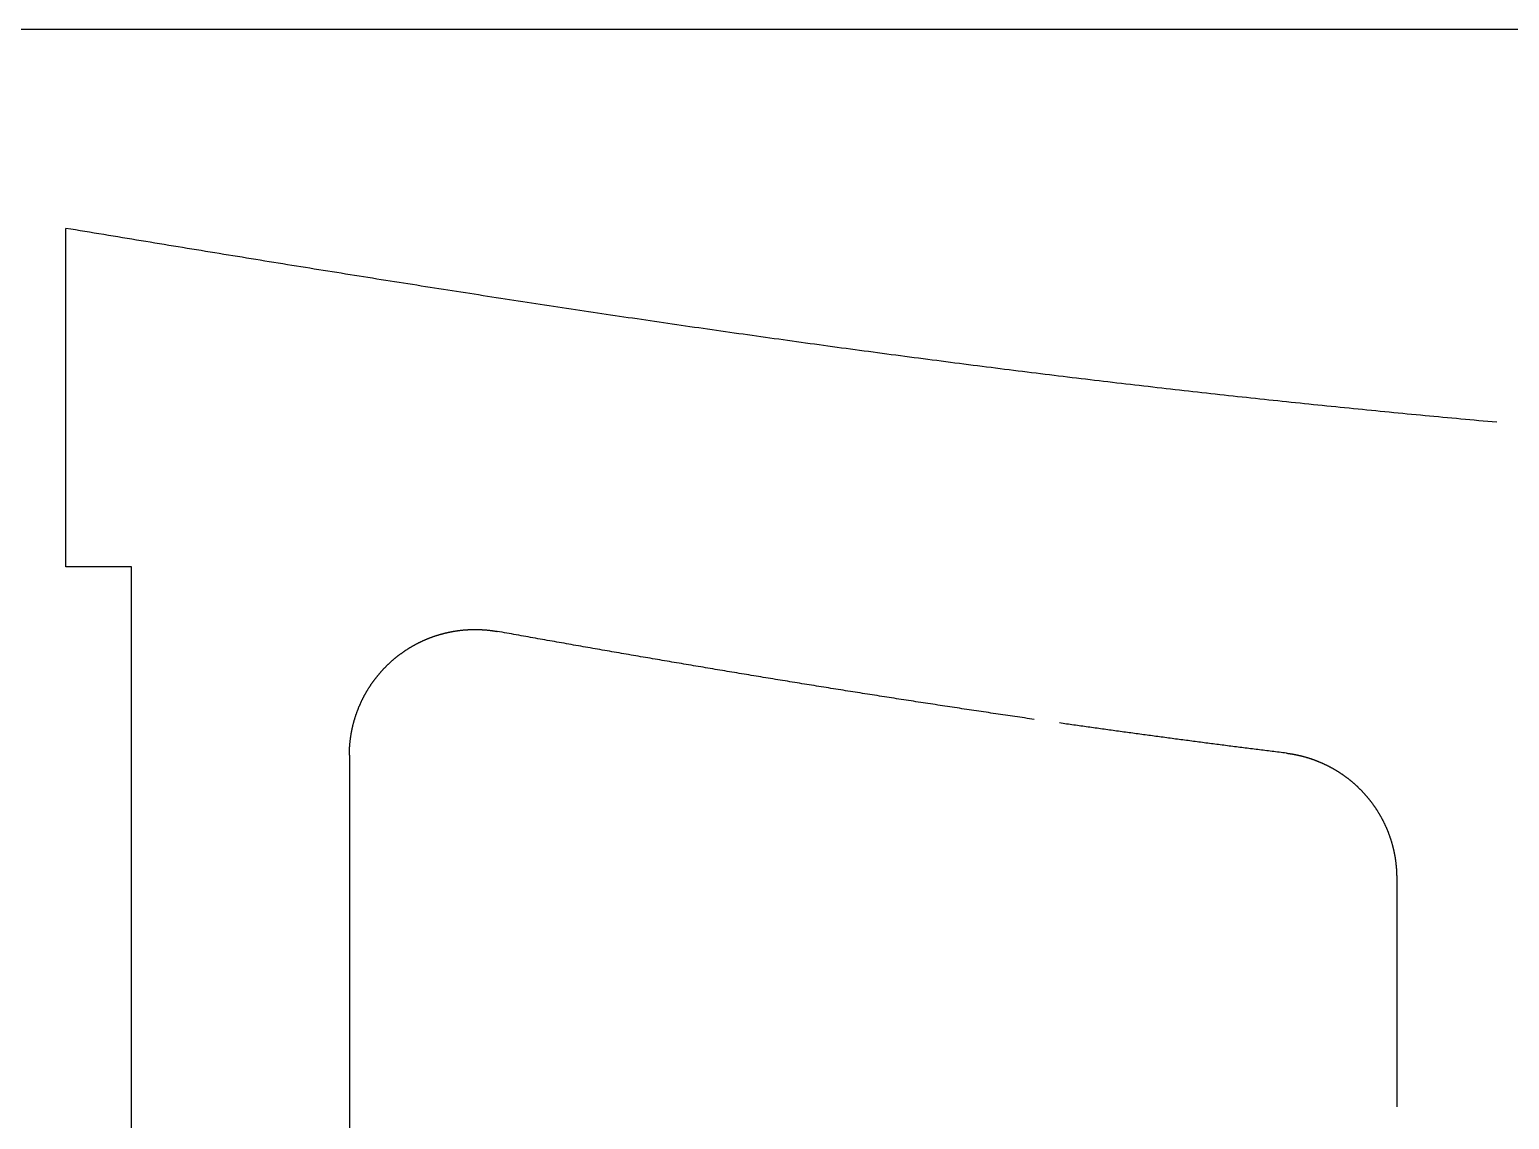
# Model space of a CAD drawing. Extents: x -234 to 666, y 203 to 303.
# Drawn here: x 211.3 to 269.4, y 260.6 to 303.5 of the extents above; entities that cross this region are included whole.
import ezdxf

# ---------------------------------------------------------------- set-up
doc = ezdxf.new("R2010")
doc.units = 0
doc.layers.get('0').update_dxf_attribs({"linetype": 'CONTINUOUS'})
doc.layers.add('90X10', color=1, linetype='CONTINUOUS')

msp = doc.modelspace()

# ---------------------------------------------------------------- linework, layer by layer
for p, q in [((212.6936, 282.36552), (212.6936, 295.67155)), ((215.26737, 282.36552), (212.6936, 282.36552)), ((215.26737, 231.61152), (215.26737, 282.36552)), ((223.8369, 274.95926), (223.8369, 229.01778)), ((265.01156, 270.13098), (265.01156, 261.13098))]:
    msp.add_line(p, q)
for points in [[(268.944, 288.047, 0), (268.768, 288.063, 0), (268.591, 288.078, 0), (268.415, 288.094, 0), (268.239, 288.11, 0), (268.062, 288.126, 0), (267.886, 288.142, 0), (267.71, 288.158, 0), (267.534, 288.174, 0), (267.357, 288.19, 0), (267.181, 288.207, 0), (267.005, 288.223, 0), (266.829, 288.239, 0), (266.653, 288.256, 0), (266.477, 288.272, 0), (266.301, 288.289, 0), (266.125, 288.305, 0), (265.95, 288.322, 0), (265.774, 288.338, 0), (265.598, 288.355, 0), (265.422, 288.372, 0), (265.247, 288.389, 0), (265.071, 288.406, 0), (264.895, 288.423, 0), (264.72, 288.44, 0), (264.544, 288.457, 0), (264.368, 288.474, 0), (264.193, 288.491, 0), (264.017, 288.508, 0), (263.842, 288.526, 0), (263.666, 288.543, 0), (263.491, 288.561, 0), (263.315, 288.578, 0), (263.14, 288.596, 0), (262.964, 288.613, 0), (262.789, 288.631, 0), (262.613, 288.649, 0), (262.438, 288.667, 0), (262.263, 288.684, 0), (262.087, 288.702, 0), (261.912, 288.72, 0), (261.737, 288.738, 0), (261.561, 288.756, 0), (261.386, 288.775, 0), (261.21, 288.793, 0), (261.035, 288.811, 0), (260.86, 288.829, 0), (260.684, 288.848, 0), (260.509, 288.866, 0), (260.334, 288.885, 0), (260.158, 288.903, 0), (259.983, 288.922, 0), (259.808, 288.941, 0), (259.632, 288.959, 0), (259.457, 288.978, 0), (259.282, 288.997, 0), (259.106, 289.016, 0), (258.931, 289.035, 0), (258.756, 289.054, 0), (258.58, 289.073, 0), (258.405, 289.092, 0), (258.229, 289.111, 0), (258.054, 289.131, 0), (257.879, 289.15, 0), (257.703, 289.169, 0), (257.528, 289.189, 0), (257.352, 289.208, 0), (257.177, 289.228, 0), (257.001, 289.248, 0), (256.826, 289.267, 0), (256.65, 289.287, 0), (256.474, 289.307, 0), (256.299, 289.327, 0), (256.123, 289.347, 0), (255.947, 289.367, 0), (255.772, 289.387, 0), (255.596, 289.407, 0), (255.42, 289.427, 0), (255.244, 289.448, 0), (255.069, 289.468, 0), (254.893, 289.488, 0), (254.717, 289.509, 0), (254.541, 289.529, 0), (254.365, 289.55, 0), (254.189, 289.57, 0), (254.013, 289.591, 0), (253.837, 289.612, 0), (253.661, 289.633, 0), (253.485, 289.654, 0), (253.308, 289.674, 0), (253.132, 289.695, 0), (252.956, 289.717, 0), (252.78, 289.738, 0), (252.603, 289.759, 0), (252.427, 289.78, 0), (252.25, 289.801, 0), (252.074, 289.823, 0), (251.897, 289.844, 0), (251.721, 289.866, 0), (251.544, 289.887, 0), (251.367, 289.909, 0), (251.19, 289.931, 0), (251.014, 289.952, 0), (250.837, 289.974, 0), (250.66, 289.996, 0), (250.483, 290.018, 0), (250.306, 290.04, 0), (250.129, 290.062, 0), (249.951, 290.084, 0), (249.774, 290.106, 0), (249.597, 290.128, 0), (249.42, 290.151, 0), (249.242, 290.173, 0), (249.065, 290.196, 0), (248.887, 290.218, 0), (248.709, 290.241, 0), (248.532, 290.263, 0), (248.354, 290.286, 0), (248.176, 290.309, 0), (247.998, 290.331, 0), (247.82, 290.354, 0), (247.642, 290.377, 0), (247.464, 290.4, 0), (247.286, 290.423, 0), (247.107, 290.446, 0), (246.929, 290.47, 0), (246.75, 290.493, 0), (246.572, 290.516, 0), (246.393, 290.54, 0), (246.214, 290.563, 0), (246.036, 290.587, 0), (245.857, 290.61, 0), (245.678, 290.634, 0), (245.499, 290.658, 0), (245.32, 290.681, 0), (245.141, 290.705, 0), (244.962, 290.729, 0), (244.784, 290.753, 0), (244.605, 290.777, 0), (244.427, 290.8, 0), (244.249, 290.824, 0), (244.071, 290.848, 0), (243.893, 290.872, 0), (243.716, 290.896, 0), (243.538, 290.92, 0), (243.361, 290.944, 0), (243.184, 290.968, 0), (243.007, 290.993, 0), (242.83, 291.017, 0), (242.653, 291.041, 0), (242.476, 291.065, 0), (242.3, 291.089, 0), (242.123, 291.114, 0), (241.947, 291.138, 0), (241.771, 291.162, 0), (241.595, 291.187, 0), (241.419, 291.211, 0), (241.243, 291.235, 0), (241.067, 291.26, 0), (240.892, 291.284, 0), (240.716, 291.309, 0), (240.541, 291.333, 0), (240.366, 291.358, 0), (240.191, 291.382, 0), (240.016, 291.407, 0), (239.841, 291.432, 0), (239.666, 291.456, 0), (239.491, 291.481, 0), (239.316, 291.506, 0), (239.142, 291.531, 0), (238.967, 291.555, 0), (238.793, 291.58, 0), (238.618, 291.605, 0), (238.444, 291.63, 0), (238.27, 291.655, 0), (238.096, 291.68, 0), (237.922, 291.705, 0), (237.748, 291.73, 0), (237.574, 291.755, 0), (237.4, 291.78, 0), (237.226, 291.805, 0), (237.052, 291.831, 0), (236.879, 291.856, 0), (236.705, 291.881, 0), (236.532, 291.906, 0), (236.358, 291.932, 0), (236.185, 291.957, 0), (236.011, 291.982, 0), (235.838, 292.008, 0), (235.665, 292.033, 0), (235.491, 292.059, 0), (235.318, 292.084, 0), (235.145, 292.11, 0), (234.972, 292.135, 0), (234.799, 292.161, 0), (234.626, 292.186, 0), (234.453, 292.212, 0), (234.28, 292.238, 0), (234.107, 292.264, 0), (233.934, 292.289, 0), (233.761, 292.315, 0), (233.588, 292.341, 0), (233.415, 292.367, 0), (233.242, 292.393, 0), (233.069, 292.419, 0), (232.896, 292.445, 0), (232.723, 292.471, 0), (232.551, 292.497, 0), (232.378, 292.523, 0), (232.205, 292.549, 0), (232.032, 292.575, 0), (231.859, 292.602, 0), (231.686, 292.628, 0), (231.513, 292.654, 0), (231.34, 292.68, 0), (231.167, 292.707, 0), (230.995, 292.733, 0), (230.822, 292.76, 0), (230.649, 292.786, 0), (230.476, 292.813, 0), (230.303, 292.839, 0), (230.13, 292.866, 0), (229.957, 292.892, 0), (229.784, 292.919, 0), (229.61, 292.946, 0), (229.437, 292.972, 0), (229.264, 292.999, 0), (229.091, 293.026, 0), (228.918, 293.053, 0), (228.744, 293.08, 0), (228.571, 293.107, 0), (228.397, 293.134, 0), (228.224, 293.161, 0), (228.051, 293.188, 0), (227.877, 293.215, 0), (227.703, 293.242, 0), (227.53, 293.269, 0), (227.356, 293.296, 0), (227.182, 293.324, 0), (227.008, 293.351, 0), (226.834, 293.378, 0), (226.66, 293.405, 0), (226.486, 293.433, 0), (226.312, 293.46, 0), (226.138, 293.488, 0), (225.964, 293.515, 0), (225.789, 293.543, 0), (225.615, 293.57, 0), (225.44, 293.598, 0), (225.266, 293.626, 0), (225.091, 293.653, 0), (224.916, 293.681, 0), (224.741, 293.709, 0), (224.566, 293.737, 0), (224.391, 293.765, 0), (224.216, 293.793, 0), (224.04, 293.821, 0), (223.865, 293.849, 0), (223.69, 293.877, 0), (223.514, 293.905, 0), (223.338, 293.933, 0), (223.162, 293.961, 0), (222.986, 293.989, 0), (222.81, 294.018, 0), (222.634, 294.046, 0), (222.458, 294.074, 0), (222.281, 294.103, 0), (222.105, 294.131, 0), (221.928, 294.16, 0), (221.751, 294.188, 0), (221.574, 294.217, 0), (221.397, 294.245, 0), (221.22, 294.274, 0), (221.042, 294.303, 0), (220.865, 294.331, 0), (220.687, 294.36, 0), (220.509, 294.389, 0), (220.331, 294.418, 0), (220.153, 294.447, 0), (219.975, 294.476, 0), (219.797, 294.505, 0), (219.618, 294.534, 0), (219.439, 294.563, 0), (219.26, 294.592, 0), (219.081, 294.621, 0), (218.902, 294.65, 0), (218.723, 294.68, 0), (218.543, 294.709, 0), (218.363, 294.738, 0), (218.183, 294.768, 0), (218.003, 294.797, 0), (217.823, 294.827, 0), (217.643, 294.856, 0), (217.462, 294.886, 0), (217.281, 294.915, 0), (217.1, 294.945, 0), (216.919, 294.975, 0), (216.737, 295.005, 0), (216.556, 295.034, 0), (216.374, 295.064, 0), (216.192, 295.094, 0), (216.01, 295.124, 0), (215.828, 295.154, 0), (215.645, 295.184, 0), (215.462, 295.214, 0), (215.279, 295.244, 0), (215.096, 295.275, 0), (214.912, 295.305, 0), (214.729, 295.335, 0), (214.545, 295.366, 0), (214.361, 295.396, 0), (214.176, 295.426, 0), (213.992, 295.457, 0), (213.807, 295.487, 0), (213.622, 295.518, 0), (213.437, 295.549, 0), (213.251, 295.579, 0), (213.066, 295.61, 0), (212.88, 295.641, 0), (212.694, 295.672, 0)], [(223.837, 274.959, 0), (223.837, 274.976, 0), (223.837, 274.993, 0), (223.837, 275.01, 0), (223.837, 275.027, 0), (223.838, 275.044, 0), (223.838, 275.061, 0), (223.838, 275.078, 0), (223.839, 275.095, 0), (223.839, 275.112, 0), (223.84, 275.129, 0), (223.84, 275.145, 0), (223.841, 275.162, 0), (223.842, 275.179, 0), (223.843, 275.196, 0), (223.843, 275.213, 0), (223.844, 275.23, 0), (223.845, 275.247, 0), (223.846, 275.264, 0), (223.847, 275.281, 0), (223.848, 275.297, 0), (223.85, 275.314, 0), (223.851, 275.331, 0), (223.852, 275.348, 0), (223.854, 275.365, 0), (223.855, 275.382, 0), (223.856, 275.399, 0), (223.858, 275.415, 0), (223.86, 275.432, 0), (223.861, 275.449, 0), (223.863, 275.466, 0), (223.865, 275.483, 0), (223.867, 275.499, 0), (223.868, 275.516, 0), (223.87, 275.533, 0), (223.872, 275.55, 0), (223.874, 275.566, 0), (223.876, 275.583, 0), (223.879, 275.6, 0), (223.881, 275.617, 0), (223.883, 275.633, 0), (223.885, 275.65, 0), (223.888, 275.667, 0), (223.89, 275.683, 0), (223.893, 275.7, 0), (223.895, 275.717, 0), (223.898, 275.734, 0), (223.901, 275.75, 0), (223.903, 275.767, 0), (223.906, 275.783, 0), (223.909, 275.8, 0), (223.912, 275.817, 0), (223.915, 275.833, 0), (223.918, 275.85, 0), (223.921, 275.867, 0), (223.924, 275.883, 0), (223.927, 275.9, 0), (223.93, 275.916, 0), (223.934, 275.933, 0), (223.937, 275.949, 0), (223.941, 275.966, 0), (223.944, 275.982, 0), (223.948, 275.999, 0), (223.951, 276.015, 0), (223.955, 276.032, 0), (223.958, 276.048, 0), (223.962, 276.065, 0), (223.966, 276.081, 0), (223.97, 276.098, 0), (223.974, 276.114, 0), (223.978, 276.13, 0), (223.982, 276.147, 0), (223.986, 276.163, 0), (223.99, 276.179, 0), (223.994, 276.196, 0), (223.998, 276.212, 0), (224.003, 276.228, 0), (224.007, 276.245, 0), (224.012, 276.261, 0), (224.016, 276.277, 0), (224.021, 276.294, 0), (224.025, 276.31, 0), (224.03, 276.326, 0), (224.034, 276.342, 0), (224.039, 276.359, 0), (224.044, 276.375, 0), (224.049, 276.391, 0), (224.054, 276.407, 0), (224.059, 276.423, 0), (224.064, 276.439, 0), (224.069, 276.455, 0), (224.074, 276.472, 0), (224.079, 276.488, 0), (224.085, 276.504, 0), (224.09, 276.52, 0), (224.095, 276.536, 0), (224.101, 276.552, 0), (224.106, 276.568, 0), (224.112, 276.584, 0), (224.117, 276.6, 0), (224.123, 276.616, 0), (224.129, 276.632, 0), (224.134, 276.647, 0), (224.14, 276.663, 0), (224.146, 276.679, 0), (224.152, 276.695, 0), (224.158, 276.711, 0), (224.164, 276.727, 0), (224.17, 276.743, 0), (224.176, 276.758, 0), (224.182, 276.774, 0), (224.189, 276.79, 0), (224.195, 276.806, 0), (224.201, 276.821, 0), (224.208, 276.837, 0), (224.214, 276.853, 0), (224.221, 276.868, 0), (224.227, 276.884, 0), (224.234, 276.899, 0), (224.241, 276.915, 0), (224.247, 276.931, 0), (224.254, 276.946, 0), (224.261, 276.962, 0), (224.268, 276.977, 0), (224.275, 276.992, 0), (224.282, 277.008, 0), (224.289, 277.023, 0), (224.296, 277.039, 0), (224.303, 277.054, 0), (224.31, 277.069, 0), (224.317, 277.085, 0), (224.325, 277.1, 0), (224.332, 277.115, 0), (224.339, 277.13, 0), (224.347, 277.145, 0), (224.354, 277.16, 0), (224.362, 277.176, 0), (224.37, 277.191, 0), (224.377, 277.206, 0), (224.385, 277.221, 0), (224.393, 277.236, 0), (224.401, 277.251, 0), (224.408, 277.266, 0), (224.416, 277.281, 0), (224.424, 277.296, 0), (224.432, 277.31, 0), (224.44, 277.325, 0), (224.448, 277.34, 0), (224.457, 277.355, 0), (224.465, 277.37, 0), (224.473, 277.384, 0), (224.481, 277.399, 0), (224.49, 277.414, 0), (224.498, 277.428, 0), (224.507, 277.443, 0), (224.515, 277.457, 0), (224.524, 277.472, 0), (224.532, 277.487, 0), (224.541, 277.501, 0), (224.55, 277.515, 0), (224.558, 277.53, 0), (224.567, 277.544, 0), (224.576, 277.559, 0), (224.585, 277.573, 0), (224.594, 277.587, 0), (224.603, 277.602, 0), (224.612, 277.616, 0), (224.621, 277.63, 0), (224.63, 277.644, 0), (224.639, 277.658, 0), (224.649, 277.672, 0), (224.658, 277.686, 0), (224.667, 277.701, 0), (224.677, 277.715, 0), (224.686, 277.729, 0), (224.696, 277.742, 0), (224.705, 277.756, 0), (224.715, 277.77, 0), (224.724, 277.784, 0), (224.734, 277.798, 0), (224.744, 277.812, 0), (224.753, 277.826, 0), (224.763, 277.839, 0), (224.773, 277.853, 0), (224.783, 277.867, 0), (224.793, 277.88, 0), (224.803, 277.894, 0), (224.813, 277.907, 0), (224.823, 277.921, 0), (224.833, 277.934, 0), (224.843, 277.948, 0), (224.854, 277.961, 0), (224.864, 277.975, 0), (224.874, 277.988, 0), (224.885, 278.001, 0), (224.895, 278.015, 0), (224.906, 278.028, 0), (224.916, 278.041, 0), (224.927, 278.054, 0), (224.937, 278.067, 0), (224.948, 278.081, 0), (224.959, 278.094, 0), (224.969, 278.107, 0), (224.98, 278.12, 0), (224.991, 278.133, 0), (225.002, 278.146, 0), (225.013, 278.158, 0), (225.024, 278.171, 0), (225.035, 278.184, 0), (225.046, 278.197, 0), (225.057, 278.21, 0), (225.068, 278.222, 0), (225.079, 278.235, 0), (225.09, 278.248, 0), (225.102, 278.26, 0), (225.113, 278.273, 0), (225.124, 278.285, 0), (225.136, 278.298, 0), (225.147, 278.31, 0), (225.159, 278.323, 0), (225.17, 278.335, 0), (225.182, 278.347, 0), (225.194, 278.36, 0), (225.205, 278.372, 0), (225.217, 278.384, 0), (225.229, 278.396, 0), (225.241, 278.409, 0), (225.252, 278.421, 0), (225.264, 278.433, 0), (225.276, 278.445, 0), (225.288, 278.457, 0), (225.3, 278.469, 0), (225.312, 278.481, 0), (225.324, 278.492, 0), (225.336, 278.504, 0), (225.349, 278.516, 0), (225.361, 278.528, 0), (225.373, 278.539, 0), (225.385, 278.551, 0), (225.398, 278.563, 0), (225.41, 278.574, 0), (225.422, 278.586, 0), (225.435, 278.597, 0), (225.447, 278.609, 0), (225.46, 278.62, 0), (225.472, 278.631, 0), (225.485, 278.643, 0), (225.498, 278.654, 0), (225.51, 278.665, 0), (225.523, 278.676, 0), (225.536, 278.687, 0), (225.549, 278.698, 0), (225.561, 278.709, 0), (225.574, 278.72, 0), (225.587, 278.731, 0), (225.6, 278.742, 0), (225.613, 278.753, 0), (225.626, 278.764, 0), (225.639, 278.775, 0), (225.652, 278.785, 0), (225.665, 278.796, 0), (225.678, 278.807, 0), (225.691, 278.817, 0), (225.705, 278.828, 0), (225.718, 278.838, 0), (225.731, 278.849, 0), (225.744, 278.859, 0), (225.758, 278.869, 0), (225.771, 278.88, 0), (225.785, 278.89, 0), (225.798, 278.9, 0), (225.811, 278.91, 0), (225.825, 278.92, 0), (225.839, 278.93, 0), (225.852, 278.94, 0), (225.866, 278.95, 0), (225.879, 278.96, 0), (225.893, 278.97, 0), (225.907, 278.98, 0), (225.921, 278.99, 0), (225.934, 278.999, 0), (225.948, 279.009, 0), (225.962, 279.019, 0), (225.976, 279.028, 0), (225.99, 279.038, 0), (226.004, 279.047, 0), (226.018, 279.057, 0), (226.032, 279.066, 0), (226.046, 279.076, 0), (226.06, 279.085, 0), (226.074, 279.094, 0), (226.088, 279.103, 0), (226.102, 279.113, 0), (226.116, 279.122, 0), (226.131, 279.131, 0), (226.145, 279.14, 0), (226.159, 279.149, 0), (226.174, 279.158, 0), (226.188, 279.166, 0), (226.202, 279.175, 0), (226.217, 279.184, 0), (226.231, 279.193, 0), (226.246, 279.201, 0), (226.26, 279.21, 0), (226.275, 279.219, 0), (226.289, 279.227, 0), (226.304, 279.236, 0), (226.318, 279.244, 0), (226.333, 279.252, 0), (226.348, 279.261, 0), (226.362, 279.269, 0), (226.377, 279.277, 0), (226.392, 279.285, 0), (226.407, 279.294, 0), (226.422, 279.302, 0), (226.437, 279.31, 0), (226.451, 279.318, 0), (226.466, 279.326, 0), (226.481, 279.333, 0), (226.496, 279.341, 0), (226.511, 279.349, 0), (226.526, 279.357, 0), (226.541, 279.364, 0), (226.556, 279.372, 0), (226.572, 279.38, 0), (226.587, 279.387, 0), (226.602, 279.395, 0), (226.617, 279.402, 0), (226.632, 279.409, 0), (226.648, 279.417, 0), (226.663, 279.424, 0), (226.678, 279.431, 0), (226.693, 279.438, 0), (226.709, 279.446, 0), (226.724, 279.453, 0), (226.74, 279.46, 0), (226.755, 279.467, 0), (226.77, 279.473, 0), (226.786, 279.48, 0), (226.801, 279.487, 0), (226.817, 279.494, 0), (226.833, 279.501, 0), (226.848, 279.507, 0), (226.864, 279.514, 0), (226.879, 279.52, 0), (226.895, 279.527, 0), (226.911, 279.533, 0), (226.926, 279.54, 0), (226.942, 279.546, 0), (226.958, 279.552, 0), (226.974, 279.558, 0), (226.989, 279.565, 0), (227.005, 279.571, 0), (227.021, 279.577, 0), (227.037, 279.583, 0), (227.053, 279.589, 0), (227.069, 279.594, 0), (227.084, 279.6, 0), (227.1, 279.606, 0), (227.116, 279.612, 0), (227.132, 279.617, 0), (227.148, 279.623, 0), (227.164, 279.629, 0), (227.18, 279.634, 0), (227.196, 279.64, 0), (227.212, 279.645, 0), (227.228, 279.65, 0), (227.244, 279.656, 0), (227.26, 279.661, 0), (227.277, 279.666, 0), (227.293, 279.671, 0), (227.309, 279.676, 0), (227.325, 279.681, 0), (227.341, 279.686, 0), (227.357, 279.691, 0), (227.374, 279.696, 0), (227.39, 279.701, 0), (227.406, 279.705, 0), (227.422, 279.71, 0), (227.438, 279.714, 0), (227.455, 279.719, 0), (227.471, 279.724, 0), (227.487, 279.728, 0), (227.504, 279.732, 0), (227.52, 279.737, 0), (227.536, 279.741, 0), (227.553, 279.745, 0), (227.569, 279.749, 0), (227.586, 279.753, 0), (227.602, 279.757, 0), (227.618, 279.761, 0), (227.635, 279.765, 0), (227.651, 279.769, 0), (227.668, 279.773, 0), (227.684, 279.777, 0), (227.701, 279.781, 0), (227.717, 279.784, 0), (227.734, 279.788, 0), (227.75, 279.791, 0), (227.767, 279.795, 0), (227.783, 279.798, 0), (227.8, 279.802, 0), (227.817, 279.805, 0), (227.833, 279.808, 0), (227.85, 279.811, 0), (227.866, 279.815, 0), (227.883, 279.818, 0), (227.9, 279.821, 0), (227.916, 279.824, 0), (227.933, 279.827, 0), (227.95, 279.829, 0), (227.966, 279.832, 0), (227.983, 279.835, 0), (228, 279.838, 0), (228.016, 279.84, 0), (228.033, 279.843, 0), (228.05, 279.845, 0), (228.067, 279.848, 0), (228.083, 279.85, 0), (228.1, 279.853, 0), (228.117, 279.855, 0), (228.134, 279.857, 0), (228.151, 279.859, 0), (228.167, 279.862, 0), (228.184, 279.864, 0), (228.201, 279.866, 0), (228.218, 279.868, 0), (228.235, 279.869, 0), (228.252, 279.871, 0), (228.268, 279.873, 0), (228.285, 279.875, 0), (228.302, 279.876, 0), (228.319, 279.878, 0), (228.336, 279.88, 0), (228.353, 279.881, 0), (228.37, 279.882, 0), (228.386, 279.884, 0), (228.403, 279.885, 0), (228.42, 279.886, 0), (228.437, 279.888, 0), (228.454, 279.889, 0), (228.471, 279.89, 0), (228.488, 279.891, 0), (228.505, 279.892, 0), (228.522, 279.893, 0), (228.538, 279.894, 0), (228.555, 279.894, 0), (228.572, 279.895, 0), (228.589, 279.896, 0), (228.606, 279.896, 0), (228.623, 279.897, 0), (228.64, 279.897, 0), (228.657, 279.898, 0), (228.674, 279.898, 0), (228.691, 279.899, 0), (228.708, 279.899, 0), (228.724, 279.899, 0), (228.741, 279.899, 0), (228.758, 279.899, 0), (228.775, 279.899, 0), (228.792, 279.899, 0), (228.809, 279.899, 0), (228.826, 279.899, 0), (228.843, 279.899, 0), (228.86, 279.899, 0), (228.877, 279.898, 0), (228.893, 279.898, 0), (228.91, 279.897, 0), (228.927, 279.897, 0), (228.944, 279.896, 0), (228.961, 279.896, 0), (228.978, 279.895, 0), (228.995, 279.894, 0), (229.012, 279.894, 0), (229.029, 279.893, 0), (229.045, 279.892, 0), (229.062, 279.891, 0), (229.079, 279.89, 0), (229.096, 279.889, 0), (229.113, 279.888, 0), (229.13, 279.887, 0), (229.147, 279.885, 0), (229.164, 279.884, 0), (229.18, 279.883, 0), (229.197, 279.881, 0), (229.214, 279.88, 0), (229.231, 279.878, 0), (229.248, 279.877, 0), (229.265, 279.875, 0), (229.281, 279.873, 0), (229.298, 279.872, 0), (229.315, 279.87, 0), (229.332, 279.868, 0), (229.349, 279.866, 0), (229.366, 279.864, 0), (229.382, 279.862, 0), (229.399, 279.86, 0), (229.416, 279.858, 0), (229.433, 279.856, 0), (229.449, 279.853, 0), (229.466, 279.851, 0), (229.483, 279.849, 0), (229.5, 279.846, 0), (229.516, 279.844, 0), (229.533, 279.841, 0), (229.55, 279.838, 0), (229.567, 279.836, 0), (229.583, 279.833, 0), (229.6, 279.83, 0), (229.617, 279.827, 0), (229.634, 279.824, 0), (229.65, 279.821, 0)], [(250.763, 276.363, 0), (250.668, 276.377, 0), (250.573, 276.39, 0), (250.479, 276.404, 0), (250.384, 276.418, 0), (250.289, 276.432, 0), (250.194, 276.446, 0), (250.099, 276.459, 0), (250.004, 276.473, 0), (249.91, 276.487, 0), (249.815, 276.501, 0), (249.72, 276.515, 0), (249.625, 276.529, 0), (249.53, 276.543, 0), (249.435, 276.557, 0), (249.34, 276.571, 0), (249.245, 276.585, 0), (249.15, 276.599, 0), (249.056, 276.613, 0), (248.961, 276.627, 0), (248.866, 276.641, 0), (248.771, 276.655, 0), (248.676, 276.669, 0), (248.581, 276.684, 0), (248.486, 276.698, 0), (248.391, 276.712, 0), (248.296, 276.726, 0), (248.201, 276.74, 0), (248.106, 276.755, 0), (248.011, 276.769, 0), (247.916, 276.783, 0), (247.821, 276.798, 0), (247.725, 276.812, 0), (247.63, 276.826, 0), (247.535, 276.841, 0), (247.44, 276.855, 0), (247.345, 276.87, 0), (247.25, 276.884, 0), (247.155, 276.898, 0), (247.06, 276.913, 0), (246.965, 276.927, 0), (246.869, 276.942, 0), (246.774, 276.956, 0), (246.679, 276.971, 0), (246.584, 276.986, 0), (246.489, 277, 0), (246.393, 277.015, 0), (246.298, 277.029, 0), (246.203, 277.044, 0), (246.108, 277.059, 0), (246.012, 277.073, 0), (245.917, 277.088, 0), (245.822, 277.103, 0), (245.727, 277.117, 0), (245.631, 277.132, 0), (245.536, 277.147, 0), (245.441, 277.162, 0), (245.345, 277.177, 0), (245.25, 277.191, 0), (245.154, 277.206, 0), (245.059, 277.221, 0), (244.964, 277.236, 0), (244.868, 277.251, 0), (244.773, 277.266, 0), (244.677, 277.281, 0), (244.582, 277.296, 0), (244.486, 277.311, 0), (244.391, 277.326, 0), (244.296, 277.341, 0), (244.2, 277.356, 0), (244.105, 277.371, 0), (244.01, 277.386, 0), (243.914, 277.401, 0), (243.819, 277.416, 0), (243.724, 277.431, 0), (243.628, 277.446, 0), (243.533, 277.461, 0), (243.438, 277.477, 0), (243.342, 277.492, 0), (243.247, 277.507, 0), (243.152, 277.522, 0), (243.057, 277.537, 0), (242.961, 277.553, 0), (242.866, 277.568, 0), (242.771, 277.583, 0), (242.676, 277.598, 0), (242.581, 277.614, 0), (242.486, 277.629, 0), (242.39, 277.644, 0), (242.295, 277.659, 0), (242.2, 277.675, 0), (242.105, 277.69, 0), (242.01, 277.705, 0), (241.915, 277.721, 0), (241.82, 277.736, 0), (241.725, 277.752, 0), (241.63, 277.767, 0), (241.534, 277.782, 0), (241.439, 277.798, 0), (241.344, 277.813, 0), (241.249, 277.829, 0), (241.154, 277.844, 0), (241.059, 277.86, 0), (240.964, 277.875, 0), (240.869, 277.891, 0), (240.774, 277.906, 0), (240.679, 277.922, 0), (240.585, 277.937, 0), (240.49, 277.953, 0), (240.395, 277.969, 0), (240.3, 277.984, 0), (240.205, 278, 0), (240.11, 278.016, 0), (240.015, 278.031, 0), (239.92, 278.047, 0), (239.825, 278.062, 0), (239.731, 278.078, 0), (239.636, 278.094, 0), (239.541, 278.11, 0), (239.446, 278.125, 0), (239.351, 278.141, 0), (239.257, 278.157, 0), (239.162, 278.173, 0), (239.067, 278.188, 0), (238.972, 278.204, 0), (238.878, 278.22, 0), (238.783, 278.236, 0), (238.688, 278.252, 0), (238.593, 278.267, 0), (238.499, 278.283, 0), (238.404, 278.299, 0), (238.309, 278.315, 0), (238.215, 278.331, 0), (238.12, 278.347, 0), (238.025, 278.363, 0), (237.931, 278.379, 0), (237.836, 278.394, 0), (237.742, 278.41, 0), (237.647, 278.426, 0), (237.552, 278.442, 0), (237.458, 278.458, 0), (237.363, 278.474, 0), (237.269, 278.49, 0), (237.174, 278.506, 0), (237.08, 278.522, 0), (236.985, 278.538, 0), (236.891, 278.554, 0), (236.796, 278.571, 0), (236.702, 278.587, 0), (236.607, 278.603, 0), (236.513, 278.619, 0), (236.418, 278.635, 0), (236.324, 278.651, 0), (236.23, 278.667, 0), (236.135, 278.683, 0), (236.041, 278.699, 0), (235.946, 278.716, 0), (235.852, 278.732, 0), (235.758, 278.748, 0), (235.663, 278.764, 0), (235.569, 278.78, 0), (235.475, 278.797, 0), (235.38, 278.813, 0), (235.286, 278.829, 0), (235.192, 278.845, 0), (235.098, 278.862, 0), (235.003, 278.878, 0), (234.909, 278.894, 0), (234.815, 278.91, 0), (234.721, 278.927, 0), (234.626, 278.943, 0), (234.532, 278.959, 0), (234.438, 278.976, 0), (234.344, 278.992, 0), (234.25, 279.008, 0), (234.155, 279.025, 0), (234.061, 279.041, 0), (233.967, 279.058, 0), (233.873, 279.074, 0), (233.779, 279.09, 0), (233.685, 279.107, 0), (233.591, 279.123, 0), (233.497, 279.14, 0), (233.403, 279.156, 0), (233.309, 279.173, 0), (233.215, 279.189, 0), (233.121, 279.205, 0), (233.027, 279.222, 0), (232.933, 279.238, 0), (232.839, 279.255, 0), (232.745, 279.271, 0), (232.651, 279.288, 0), (232.557, 279.305, 0), (232.463, 279.321, 0), (232.369, 279.338, 0), (232.275, 279.354, 0), (232.181, 279.371, 0), (232.087, 279.387, 0), (231.993, 279.404, 0), (231.899, 279.421, 0), (231.806, 279.437, 0), (231.712, 279.454, 0), (231.618, 279.47, 0), (231.524, 279.487, 0), (231.43, 279.504, 0), (231.336, 279.52, 0), (231.243, 279.537, 0), (231.149, 279.554, 0), (231.055, 279.57, 0), (230.961, 279.587, 0), (230.868, 279.604, 0), (230.774, 279.62, 0), (230.68, 279.637, 0), (230.587, 279.654, 0), (230.493, 279.671, 0), (230.399, 279.687, 0), (230.305, 279.704, 0), (230.212, 279.721, 0), (230.118, 279.738, 0), (230.025, 279.754, 0), (229.931, 279.771, 0), (229.837, 279.788, 0), (229.744, 279.805, 0), (229.65, 279.821, 0)], [(260.674, 275.034, 0), (260.604, 275.043, 0), (260.534, 275.051, 0), (260.463, 275.06, 0), (260.393, 275.069, 0), (260.323, 275.077, 0), (260.253, 275.086, 0), (260.182, 275.095, 0), (260.112, 275.104, 0), (260.042, 275.112, 0), (259.972, 275.121, 0), (259.901, 275.13, 0), (259.831, 275.139, 0), (259.761, 275.147, 0), (259.691, 275.156, 0), (259.62, 275.165, 0), (259.55, 275.174, 0), (259.48, 275.183, 0), (259.41, 275.191, 0), (259.339, 275.2, 0), (259.269, 275.209, 0), (259.199, 275.218, 0), (259.129, 275.227, 0), (259.059, 275.236, 0), (258.988, 275.245, 0), (258.918, 275.253, 0), (258.848, 275.262, 0), (258.778, 275.271, 0), (258.707, 275.28, 0), (258.637, 275.289, 0), (258.567, 275.298, 0), (258.497, 275.307, 0), (258.427, 275.316, 0), (258.356, 275.325, 0), (258.286, 275.334, 0), (258.216, 275.343, 0), (258.146, 275.352, 0), (258.076, 275.361, 0), (258.005, 275.37, 0), (257.935, 275.379, 0), (257.865, 275.388, 0), (257.795, 275.398, 0), (257.724, 275.407, 0), (257.654, 275.416, 0), (257.584, 275.425, 0), (257.514, 275.434, 0), (257.444, 275.443, 0), (257.373, 275.452, 0), (257.303, 275.461, 0), (257.233, 275.471, 0), (257.163, 275.48, 0), (257.093, 275.489, 0), (257.022, 275.498, 0), (256.952, 275.507, 0), (256.882, 275.517, 0), (256.812, 275.526, 0), (256.741, 275.535, 0), (256.671, 275.544, 0), (256.601, 275.554, 0), (256.531, 275.563, 0), (256.461, 275.572, 0), (256.39, 275.582, 0), (256.32, 275.591, 0), (256.25, 275.6, 0), (256.18, 275.61, 0), (256.11, 275.619, 0), (256.039, 275.628, 0), (255.969, 275.638, 0), (255.899, 275.647, 0), (255.829, 275.657, 0), (255.758, 275.666, 0), (255.688, 275.675, 0), (255.618, 275.685, 0), (255.548, 275.694, 0), (255.478, 275.704, 0), (255.407, 275.713, 0), (255.337, 275.723, 0), (255.267, 275.732, 0), (255.197, 275.742, 0), (255.126, 275.751, 0), (255.056, 275.761, 0), (254.986, 275.77, 0), (254.916, 275.78, 0), (254.845, 275.789, 0), (254.775, 275.799, 0), (254.705, 275.808, 0), (254.635, 275.818, 0), (254.564, 275.828, 0), (254.494, 275.837, 0), (254.424, 275.847, 0), (254.354, 275.856, 0), (254.283, 275.866, 0), (254.213, 275.876, 0), (254.143, 275.885, 0), (254.073, 275.895, 0), (254.002, 275.905, 0), (253.932, 275.915, 0), (253.862, 275.924, 0), (253.792, 275.934, 0), (253.721, 275.944, 0), (253.651, 275.953, 0), (253.581, 275.963, 0), (253.511, 275.973, 0), (253.44, 275.983, 0), (253.37, 275.992, 0), (253.3, 276.002, 0), (253.229, 276.012, 0), (253.159, 276.022, 0), (253.089, 276.032, 0), (253.019, 276.042, 0), (252.948, 276.051, 0), (252.878, 276.061, 0), (252.808, 276.071, 0), (252.737, 276.081, 0), (252.667, 276.091, 0), (252.597, 276.101, 0), (252.526, 276.111, 0), (252.456, 276.121, 0), (252.386, 276.131, 0), (252.315, 276.141, 0), (252.245, 276.151, 0), (252.175, 276.16, 0), (252.104, 276.17, 0), (252.034, 276.18, 0), (251.964, 276.19, 0), (251.893, 276.2, 0), (251.823, 276.21, 0), (251.753, 276.221, 0)], [(260.674, 275.034, 0), (260.691, 275.032, 0), (260.708, 275.03, 0), (260.726, 275.027, 0), (260.743, 275.025, 0), (260.76, 275.023, 0), (260.777, 275.02, 0), (260.794, 275.018, 0), (260.811, 275.015, 0), (260.828, 275.013, 0), (260.845, 275.01, 0), (260.862, 275.007, 0), (260.879, 275.004, 0), (260.896, 275.002, 0), (260.913, 274.999, 0), (260.93, 274.996, 0), (260.947, 274.993, 0), (260.964, 274.99, 0), (260.981, 274.987, 0), (260.998, 274.983, 0), (261.015, 274.98, 0), (261.032, 274.977, 0), (261.049, 274.973, 0), (261.066, 274.97, 0), (261.083, 274.966, 0), (261.1, 274.963, 0), (261.116, 274.959, 0), (261.133, 274.956, 0), (261.15, 274.952, 0), (261.167, 274.948, 0), (261.184, 274.944, 0), (261.2, 274.94, 0), (261.217, 274.936, 0), (261.234, 274.932, 0), (261.251, 274.928, 0), (261.267, 274.924, 0), (261.284, 274.92, 0), (261.301, 274.916, 0), (261.317, 274.911, 0), (261.334, 274.907, 0), (261.351, 274.902, 0), (261.367, 274.898, 0), (261.384, 274.893, 0), (261.401, 274.889, 0), (261.417, 274.884, 0), (261.434, 274.879, 0), (261.45, 274.875, 0), (261.467, 274.87, 0), (261.483, 274.865, 0), (261.5, 274.86, 0), (261.516, 274.855, 0), (261.533, 274.85, 0), (261.549, 274.845, 0), (261.565, 274.84, 0), (261.582, 274.834, 0), (261.598, 274.829, 0), (261.615, 274.824, 0), (261.631, 274.818, 0), (261.647, 274.813, 0), (261.664, 274.807, 0), (261.68, 274.802, 0), (261.696, 274.796, 0), (261.712, 274.791, 0), (261.729, 274.785, 0), (261.745, 274.779, 0), (261.761, 274.773, 0), (261.777, 274.767, 0), (261.793, 274.761, 0), (261.809, 274.755, 0), (261.825, 274.749, 0), (261.842, 274.743, 0), (261.858, 274.737, 0), (261.874, 274.731, 0), (261.89, 274.724, 0), (261.906, 274.718, 0), (261.922, 274.711, 0), (261.938, 274.705, 0), (261.954, 274.698, 0), (261.969, 274.692, 0), (261.985, 274.685, 0), (262.001, 274.679, 0), (262.017, 274.672, 0), (262.033, 274.665, 0), (262.049, 274.658, 0), (262.064, 274.651, 0), (262.08, 274.644, 0), (262.096, 274.637, 0), (262.112, 274.63, 0), (262.127, 274.623, 0), (262.143, 274.616, 0), (262.159, 274.608, 0), (262.174, 274.601, 0), (262.19, 274.594, 0), (262.205, 274.586, 0), (262.221, 274.579, 0), (262.236, 274.571, 0), (262.252, 274.564, 0), (262.267, 274.556, 0), (262.283, 274.548, 0), (262.298, 274.541, 0), (262.314, 274.533, 0), (262.329, 274.525, 0), (262.344, 274.517, 0), (262.36, 274.509, 0), (262.375, 274.501, 0), (262.39, 274.493, 0), (262.405, 274.485, 0), (262.421, 274.477, 0), (262.436, 274.468, 0), (262.451, 274.46, 0), (262.466, 274.452, 0), (262.481, 274.443, 0), (262.496, 274.435, 0), (262.511, 274.426, 0), (262.526, 274.418, 0), (262.541, 274.409, 0), (262.556, 274.401, 0), (262.571, 274.392, 0), (262.586, 274.383, 0), (262.601, 274.374, 0), (262.616, 274.365, 0), (262.631, 274.356, 0), (262.645, 274.348, 0), (262.66, 274.339, 0), (262.675, 274.329, 0), (262.689, 274.32, 0), (262.704, 274.311, 0), (262.719, 274.302, 0), (262.733, 274.293, 0), (262.748, 274.283, 0), (262.762, 274.274, 0), (262.777, 274.265, 0), (262.791, 274.255, 0), (262.805, 274.246, 0), (262.82, 274.236, 0), (262.834, 274.226, 0), (262.848, 274.217, 0), (262.863, 274.207, 0), (262.877, 274.197, 0), (262.891, 274.187, 0), (262.905, 274.178, 0), (262.919, 274.168, 0), (262.933, 274.158, 0), (262.947, 274.148, 0), (262.961, 274.138, 0), (262.975, 274.128, 0), (262.989, 274.117, 0), (263.003, 274.107, 0), (263.017, 274.097, 0), (263.031, 274.087, 0), (263.044, 274.076, 0), (263.058, 274.066, 0), (263.072, 274.056, 0), (263.085, 274.045, 0), (263.099, 274.035, 0), (263.113, 274.024, 0), (263.126, 274.013, 0), (263.14, 274.003, 0), (263.153, 273.992, 0), (263.167, 273.981, 0), (263.18, 273.97, 0), (263.193, 273.96, 0), (263.207, 273.949, 0), (263.22, 273.938, 0), (263.233, 273.927, 0), (263.246, 273.916, 0), (263.26, 273.905, 0), (263.273, 273.893, 0), (263.286, 273.882, 0), (263.299, 273.871, 0), (263.312, 273.86, 0), (263.325, 273.848, 0), (263.338, 273.837, 0), (263.351, 273.826, 0), (263.363, 273.814, 0), (263.376, 273.803, 0), (263.389, 273.791, 0), (263.402, 273.78, 0), (263.414, 273.768, 0), (263.427, 273.756, 0), (263.44, 273.745, 0), (263.452, 273.733, 0), (263.465, 273.721, 0), (263.477, 273.709, 0), (263.49, 273.697, 0), (263.502, 273.685, 0), (263.515, 273.673, 0), (263.527, 273.661, 0), (263.539, 273.649, 0), (263.551, 273.637, 0), (263.564, 273.625, 0), (263.576, 273.613, 0), (263.588, 273.601, 0), (263.6, 273.588, 0), (263.612, 273.576, 0), (263.624, 273.564, 0), (263.636, 273.551, 0), (263.648, 273.539, 0), (263.66, 273.526, 0), (263.672, 273.514, 0), (263.683, 273.501, 0), (263.695, 273.489, 0), (263.707, 273.476, 0), (263.718, 273.463, 0), (263.73, 273.45, 0), (263.742, 273.438, 0), (263.753, 273.425, 0), (263.765, 273.412, 0), (263.776, 273.399, 0), (263.787, 273.386, 0), (263.799, 273.373, 0), (263.81, 273.36, 0), (263.821, 273.347, 0), (263.833, 273.334, 0), (263.844, 273.321, 0), (263.855, 273.307, 0), (263.866, 273.294, 0), (263.877, 273.281, 0), (263.888, 273.268, 0), (263.899, 273.254, 0), (263.91, 273.241, 0), (263.921, 273.227, 0), (263.931, 273.214, 0), (263.942, 273.2, 0), (263.953, 273.187, 0), (263.964, 273.173, 0), (263.974, 273.16, 0), (263.985, 273.146, 0), (263.995, 273.132, 0), (264.006, 273.118, 0), (264.016, 273.105, 0), (264.027, 273.091, 0), (264.037, 273.077, 0), (264.047, 273.063, 0), (264.057, 273.049, 0), (264.068, 273.035, 0), (264.078, 273.021, 0), (264.088, 273.007, 0), (264.098, 272.993, 0), (264.108, 272.979, 0), (264.118, 272.965, 0), (264.128, 272.951, 0), (264.137, 272.937, 0), (264.147, 272.923, 0), (264.157, 272.908, 0), (264.167, 272.894, 0), (264.176, 272.88, 0), (264.186, 272.865, 0), (264.195, 272.851, 0), (264.205, 272.837, 0), (264.214, 272.822, 0), (264.224, 272.808, 0), (264.233, 272.793, 0), (264.242, 272.779, 0), (264.251, 272.764, 0), (264.261, 272.749, 0), (264.27, 272.735, 0), (264.279, 272.72, 0), (264.288, 272.705, 0), (264.297, 272.691, 0), (264.306, 272.676, 0), (264.314, 272.661, 0), (264.323, 272.646, 0), (264.332, 272.631, 0), (264.341, 272.617, 0), (264.349, 272.602, 0), (264.358, 272.587, 0), (264.366, 272.572, 0), (264.375, 272.557, 0), (264.383, 272.542, 0), (264.392, 272.527, 0), (264.4, 272.512, 0), (264.408, 272.497, 0), (264.417, 272.481, 0), (264.425, 272.466, 0), (264.433, 272.451, 0), (264.441, 272.436, 0), (264.449, 272.421, 0), (264.457, 272.405, 0), (264.465, 272.39, 0), (264.473, 272.375, 0), (264.48, 272.359, 0), (264.488, 272.344, 0), (264.496, 272.328, 0), (264.504, 272.313, 0), (264.511, 272.297, 0), (264.519, 272.282, 0), (264.526, 272.266, 0), (264.534, 272.251, 0), (264.541, 272.235, 0), (264.548, 272.22, 0), (264.556, 272.204, 0), (264.563, 272.188, 0), (264.57, 272.173, 0), (264.577, 272.157, 0), (264.584, 272.141, 0), (264.591, 272.126, 0), (264.598, 272.11, 0), (264.605, 272.094, 0), (264.612, 272.078, 0), (264.618, 272.062, 0), (264.625, 272.046, 0), (264.632, 272.03, 0), (264.638, 272.014, 0), (264.645, 271.998, 0), (264.651, 271.982, 0), (264.658, 271.966, 0), (264.664, 271.95, 0), (264.671, 271.934, 0), (264.677, 271.918, 0), (264.683, 271.902, 0), (264.689, 271.886, 0), (264.695, 271.87, 0), (264.701, 271.854, 0), (264.707, 271.838, 0), (264.713, 271.821, 0), (264.719, 271.805, 0), (264.725, 271.789, 0), (264.731, 271.772, 0), (264.737, 271.756, 0), (264.742, 271.74, 0), (264.748, 271.723, 0), (264.753, 271.707, 0), (264.759, 271.691, 0), (264.764, 271.674, 0), (264.77, 271.658, 0), (264.775, 271.641, 0), (264.78, 271.625, 0), (264.785, 271.609, 0), (264.791, 271.592, 0), (264.796, 271.576, 0), (264.801, 271.559, 0), (264.806, 271.542, 0), (264.811, 271.526, 0), (264.815, 271.509, 0), (264.82, 271.493, 0), (264.825, 271.476, 0), (264.83, 271.46, 0), (264.834, 271.443, 0), (264.839, 271.426, 0), (264.843, 271.41, 0), (264.848, 271.393, 0), (264.852, 271.376, 0), (264.856, 271.36, 0), (264.861, 271.343, 0), (264.865, 271.326, 0), (264.869, 271.309, 0), (264.873, 271.293, 0), (264.877, 271.276, 0), (264.881, 271.259, 0), (264.885, 271.242, 0), (264.889, 271.226, 0), (264.893, 271.209, 0), (264.896, 271.192, 0), (264.9, 271.175, 0), (264.904, 271.158, 0), (264.907, 271.141, 0), (264.911, 271.124, 0), (264.914, 271.108, 0), (264.917, 271.091, 0), (264.921, 271.074, 0), (264.924, 271.057, 0), (264.927, 271.04, 0), (264.93, 271.023, 0), (264.933, 271.006, 0), (264.936, 270.989, 0), (264.939, 270.972, 0), (264.942, 270.955, 0), (264.945, 270.938, 0), (264.948, 270.921, 0), (264.951, 270.904, 0), (264.953, 270.887, 0), (264.956, 270.87, 0), (264.959, 270.853, 0), (264.961, 270.836, 0), (264.963, 270.819, 0), (264.966, 270.802, 0), (264.968, 270.785, 0), (264.97, 270.768, 0), (264.973, 270.751, 0), (264.975, 270.733, 0), (264.977, 270.716, 0), (264.979, 270.699, 0), (264.981, 270.682, 0), (264.983, 270.665, 0), (264.984, 270.648, 0), (264.986, 270.631, 0), (264.988, 270.614, 0), (264.99, 270.596, 0), (264.991, 270.579, 0), (264.993, 270.562, 0), (264.994, 270.545, 0), (264.996, 270.528, 0), (264.997, 270.51, 0), (264.998, 270.493, 0), (264.999, 270.476, 0), (265.001, 270.459, 0), (265.002, 270.442, 0), (265.003, 270.424, 0), (265.004, 270.407, 0), (265.005, 270.39, 0), (265.006, 270.373, 0), (265.006, 270.355, 0), (265.007, 270.338, 0), (265.008, 270.321, 0), (265.009, 270.304, 0), (265.009, 270.286, 0), (265.01, 270.269, 0), (265.01, 270.252, 0), (265.01, 270.235, 0), (265.011, 270.217, 0), (265.011, 270.2, 0), (265.011, 270.183, 0), (265.011, 270.166, 0), (265.012, 270.148, 0), (265.012, 270.131, 0)]]:
    msp.add_polyline3d(points)
at = {"layer": '90X10', "color": 1, "linetype": 'CONTINUOUS'}
msp.add_lwpolyline([(-233.81347, 203.49024), (666.18653, 203.49024), (666.18653, 303.49024), (-233.81347, 303.49024)], close=True, dxfattribs=at)

doc.saveas('drawing.dxf')
